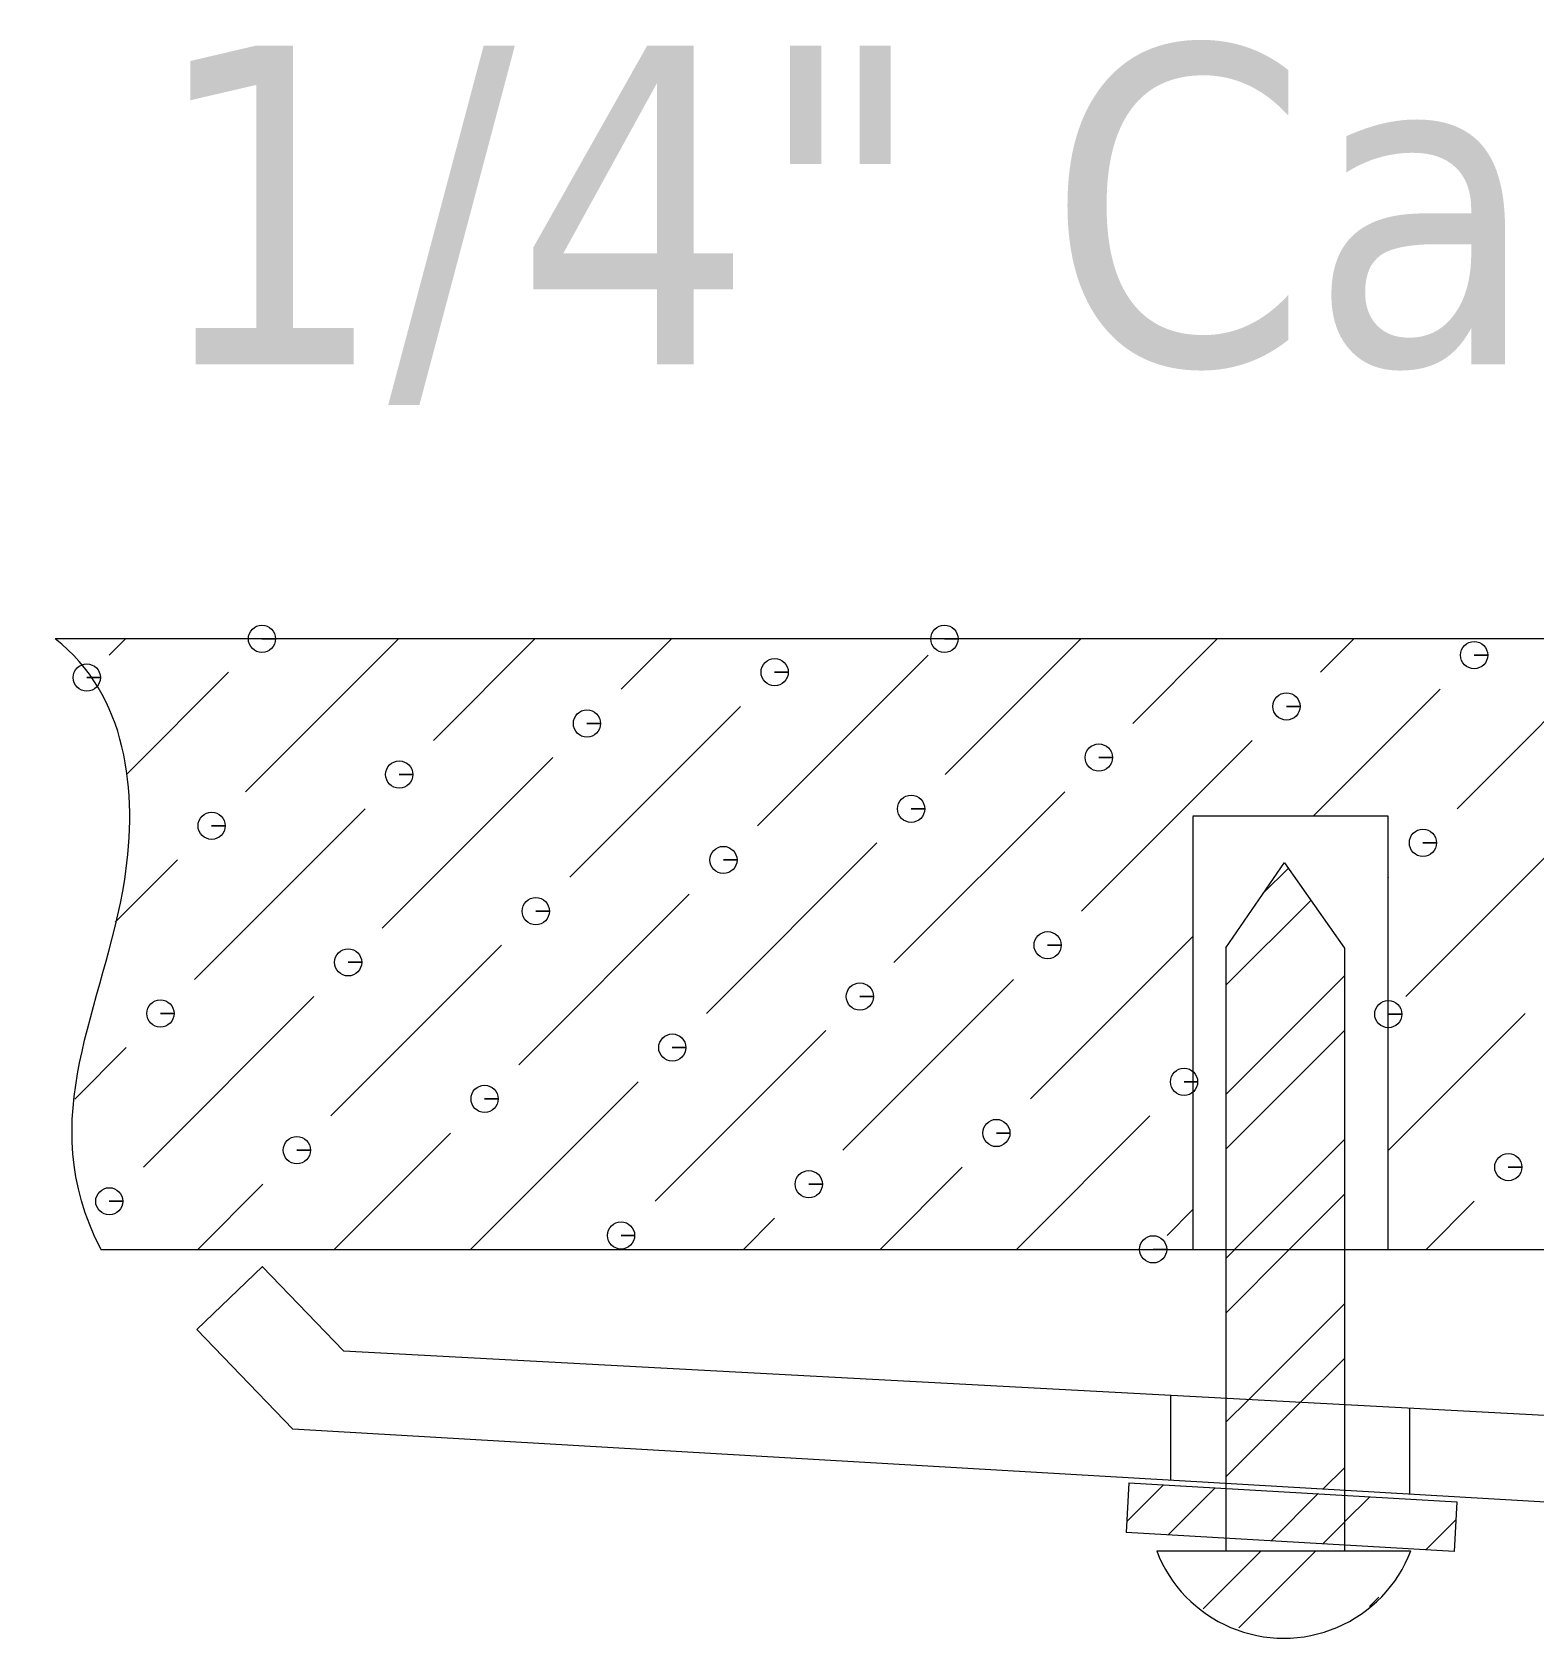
# Model space of a CAD drawing. Header units: millimetres. Extents: x 24811 to 87764, y -117823 to -2257.
# Drawn here: x 86964.93 to 87001.88, y -117321.16 to -117281.57 of the extents above; entities that cross this region are included whole.
import ezdxf

# ---------------------------------------------------------------- set-up
doc = ezdxf.new("R2010")
doc.units = ezdxf.units.MM
doc.layers.add('尺寸標注', color=1, linetype='Continuous', lineweight=30)

# ---------------------------------------------------------------- blocks, each defined once
blk = doc.blocks.new('ggg')
at = {"layer": '尺寸標注', "lineweight": 9}
for points, knots in [([(86903.486, -116260.411), (86903.486, -116260.411), (86903.821, -116260.411), (86903.821, -116260.411), (86903.821, -116260.411), (86903.821, -116260.226), (86903.671, -116260.076), (86903.486, -116260.076), (86903.486, -116260.076), (86903.301, -116260.076), (86903.151, -116260.226), (86903.151, -116260.411), (86903.151, -116260.411), (86903.151, -116260.595), (86903.301, -116260.746), (86903.486, -116260.746), (86903.486, -116260.746), (86903.671, -116260.746), (86903.821, -116260.595), (86903.821, -116260.411), (86903.821, -116260.411), (86903.821, -116260.411), (86903.486, -116260.411), (86903.486, -116260.411)], [0, 0, 0, 0, 0.142857, 0.142857, 0.142857, 0.142857, 0.285714, 0.285714, 0.285714, 0.285714, 0.428571, 0.428571, 0.428571, 0.428571, 0.571429, 0.571429, 0.571429, 0.571429, 0.714286, 0.714286, 0.714286, 0.714286, 1, 1, 1, 1]), ([(86920.276, -116260.411), (86920.276, -116260.411), (86920.611, -116260.411), (86920.611, -116260.411), (86920.611, -116260.411), (86920.611, -116260.226), (86920.461, -116260.075), (86920.276, -116260.075), (86920.276, -116260.075), (86920.092, -116260.075), (86919.941, -116260.226), (86919.941, -116260.411), (86919.941, -116260.411), (86919.941, -116260.595), (86920.092, -116260.745), (86920.276, -116260.745), (86920.276, -116260.745), (86920.461, -116260.745), (86920.611, -116260.595), (86920.611, -116260.411), (86920.611, -116260.411), (86920.611, -116260.411), (86920.276, -116260.411), (86920.276, -116260.411)], [0, 0, 0, 0, 0.142857, 0.142857, 0.142857, 0.142857, 0.285714, 0.285714, 0.285714, 0.285714, 0.428571, 0.428571, 0.428571, 0.428571, 0.571429, 0.571429, 0.571429, 0.571429, 0.714286, 0.714286, 0.714286, 0.714286, 1, 1, 1, 1]), ([(86899.526, -116275.426), (86897.833, -116272.166), (86899.622, -116269.479), (86900.11, -116266.326), (86900.11, -116266.326), (86900.445, -116264.161), (86900.164, -116261.775), (86898.398, -116260.414)], [0, 0, 0, 0, 0.333333, 0.333333, 0.333333, 0.333333, 1, 1, 1, 1]), ([(86933.308, -116260.81), (86933.308, -116260.81), (86933.644, -116260.81), (86933.644, -116260.81), (86933.644, -116260.81), (86933.644, -116260.625), (86933.493, -116260.475), (86933.308, -116260.475), (86933.308, -116260.475), (86933.124, -116260.475), (86932.974, -116260.625), (86932.974, -116260.81), (86932.974, -116260.81), (86932.974, -116260.995), (86933.124, -116261.145), (86933.308, -116261.145), (86933.308, -116261.145), (86933.493, -116261.145), (86933.644, -116260.995), (86933.644, -116260.81), (86933.644, -116260.81), (86933.644, -116260.81), (86933.308, -116260.81), (86933.308, -116260.81)], [0, 0, 0, 0, 0.142857, 0.142857, 0.142857, 0.142857, 0.285714, 0.285714, 0.285714, 0.285714, 0.428571, 0.428571, 0.428571, 0.428571, 0.571429, 0.571429, 0.571429, 0.571429, 0.714286, 0.714286, 0.714286, 0.714286, 1, 1, 1, 1]), ([(86899.176, -116261.364), (86899.176, -116261.364), (86899.511, -116261.364), (86899.511, -116261.364), (86899.511, -116261.364), (86899.511, -116261.179), (86899.36, -116261.029), (86899.176, -116261.029), (86899.176, -116261.029), (86898.991, -116261.029), (86898.841, -116261.179), (86898.841, -116261.364), (86898.841, -116261.364), (86898.841, -116261.548), (86898.991, -116261.699), (86899.176, -116261.699), (86899.176, -116261.699), (86899.36, -116261.699), (86899.511, -116261.548), (86899.511, -116261.364), (86899.511, -116261.364), (86899.511, -116261.364), (86899.176, -116261.364), (86899.176, -116261.364)], [0, 0, 0, 0, 0.142857, 0.142857, 0.142857, 0.142857, 0.285714, 0.285714, 0.285714, 0.285714, 0.428571, 0.428571, 0.428571, 0.428571, 0.571429, 0.571429, 0.571429, 0.571429, 0.714286, 0.714286, 0.714286, 0.714286, 1, 1, 1, 1]), ([(86916.1, -116261.23), (86916.1, -116261.23), (86916.435, -116261.23), (86916.435, -116261.23), (86916.435, -116261.23), (86916.435, -116261.046), (86916.284, -116260.895), (86916.1, -116260.895), (86916.1, -116260.895), (86915.915, -116260.895), (86915.765, -116261.046), (86915.765, -116261.23), (86915.765, -116261.23), (86915.765, -116261.415), (86915.915, -116261.565), (86916.1, -116261.565), (86916.1, -116261.565), (86916.284, -116261.565), (86916.435, -116261.415), (86916.435, -116261.23), (86916.435, -116261.23), (86916.435, -116261.23), (86916.1, -116261.23), (86916.1, -116261.23)], [0, 0, 0, 0, 0.142857, 0.142857, 0.142857, 0.142857, 0.285714, 0.285714, 0.285714, 0.285714, 0.428571, 0.428571, 0.428571, 0.428571, 0.571429, 0.571429, 0.571429, 0.571429, 0.714286, 0.714286, 0.714286, 0.714286, 1, 1, 1, 1]), ([(86928.691, -116262.072), (86928.691, -116262.072), (86929.025, -116262.072), (86929.025, -116262.072), (86929.025, -116262.072), (86929.025, -116261.888), (86928.875, -116261.737), (86928.691, -116261.737), (86928.691, -116261.737), (86928.506, -116261.737), (86928.355, -116261.888), (86928.355, -116262.072), (86928.355, -116262.072), (86928.355, -116262.256), (86928.506, -116262.407), (86928.691, -116262.407), (86928.691, -116262.407), (86928.875, -116262.407), (86929.025, -116262.256), (86929.025, -116262.072), (86929.025, -116262.072), (86929.025, -116262.072), (86928.691, -116262.072), (86928.691, -116262.072)], [0, 0, 0, 0, 0.142857, 0.142857, 0.142857, 0.142857, 0.285714, 0.285714, 0.285714, 0.285714, 0.428571, 0.428571, 0.428571, 0.428571, 0.571429, 0.571429, 0.571429, 0.571429, 0.714286, 0.714286, 0.714286, 0.714286, 1, 1, 1, 1]), ([(86911.481, -116262.492), (86911.481, -116262.492), (86911.817, -116262.492), (86911.817, -116262.492), (86911.817, -116262.492), (86911.817, -116262.308), (86911.666, -116262.157), (86911.481, -116262.157), (86911.481, -116262.157), (86911.297, -116262.157), (86911.147, -116262.308), (86911.147, -116262.492), (86911.147, -116262.492), (86911.147, -116262.677), (86911.297, -116262.828), (86911.481, -116262.828), (86911.481, -116262.828), (86911.666, -116262.828), (86911.817, -116262.677), (86911.817, -116262.492), (86911.817, -116262.492), (86911.817, -116262.492), (86911.481, -116262.492), (86911.481, -116262.492)], [0, 0, 0, 0, 0.142857, 0.142857, 0.142857, 0.142857, 0.285714, 0.285714, 0.285714, 0.285714, 0.428571, 0.428571, 0.428571, 0.428571, 0.571429, 0.571429, 0.571429, 0.571429, 0.714286, 0.714286, 0.714286, 0.714286, 1, 1, 1, 1]), ([(86924.075, -116263.331), (86924.075, -116263.331), (86924.41, -116263.331), (86924.41, -116263.331), (86924.41, -116263.331), (86924.41, -116263.146), (86924.26, -116262.996), (86924.075, -116262.996), (86924.075, -116262.996), (86923.891, -116262.996), (86923.74, -116263.146), (86923.74, -116263.331), (86923.74, -116263.331), (86923.74, -116263.515), (86923.891, -116263.666), (86924.075, -116263.666), (86924.075, -116263.666), (86924.26, -116263.666), (86924.41, -116263.515), (86924.41, -116263.331), (86924.41, -116263.331), (86924.41, -116263.331), (86924.075, -116263.331), (86924.075, -116263.331)], [0, 0, 0, 0, 0.142857, 0.142857, 0.142857, 0.142857, 0.285714, 0.285714, 0.285714, 0.285714, 0.428571, 0.428571, 0.428571, 0.428571, 0.571429, 0.571429, 0.571429, 0.571429, 0.714286, 0.714286, 0.714286, 0.714286, 1, 1, 1, 1]), ([(86906.864, -116263.749), (86906.864, -116263.749), (86907.199, -116263.749), (86907.199, -116263.749), (86907.199, -116263.749), (86907.199, -116263.564), (86907.049, -116263.414), (86906.864, -116263.414), (86906.864, -116263.414), (86906.679, -116263.414), (86906.529, -116263.564), (86906.529, -116263.749), (86906.529, -116263.749), (86906.529, -116263.933), (86906.679, -116264.083), (86906.864, -116264.083), (86906.864, -116264.083), (86907.049, -116264.083), (86907.199, -116263.933), (86907.199, -116263.749), (86907.199, -116263.749), (86907.199, -116263.749), (86906.864, -116263.749), (86906.864, -116263.749)], [0, 0, 0, 0, 0.142857, 0.142857, 0.142857, 0.142857, 0.285714, 0.285714, 0.285714, 0.285714, 0.428571, 0.428571, 0.428571, 0.428571, 0.571429, 0.571429, 0.571429, 0.571429, 0.714286, 0.714286, 0.714286, 0.714286, 1, 1, 1, 1]), ([(86919.457, -116264.59), (86919.457, -116264.59), (86919.791, -116264.59), (86919.791, -116264.59), (86919.791, -116264.59), (86919.791, -116264.405), (86919.641, -116264.255), (86919.457, -116264.255), (86919.457, -116264.255), (86919.272, -116264.255), (86919.122, -116264.405), (86919.122, -116264.59), (86919.122, -116264.59), (86919.122, -116264.774), (86919.272, -116264.924), (86919.457, -116264.924), (86919.457, -116264.924), (86919.641, -116264.924), (86919.791, -116264.774), (86919.791, -116264.59), (86919.791, -116264.59), (86919.791, -116264.59), (86919.457, -116264.59), (86919.457, -116264.59)], [0, 0, 0, 0, 0.142857, 0.142857, 0.142857, 0.142857, 0.285714, 0.285714, 0.285714, 0.285714, 0.428571, 0.428571, 0.428571, 0.428571, 0.571429, 0.571429, 0.571429, 0.571429, 0.714286, 0.714286, 0.714286, 0.714286, 1, 1, 1, 1]), ([(86902.248, -116265.007), (86902.248, -116265.007), (86902.583, -116265.007), (86902.583, -116265.007), (86902.583, -116265.007), (86902.583, -116264.823), (86902.433, -116264.672), (86902.248, -116264.672), (86902.248, -116264.672), (86902.064, -116264.672), (86901.913, -116264.823), (86901.913, -116265.007), (86901.913, -116265.007), (86901.913, -116265.192), (86902.064, -116265.342), (86902.248, -116265.342), (86902.248, -116265.342), (86902.433, -116265.342), (86902.583, -116265.192), (86902.583, -116265.007), (86902.583, -116265.007), (86902.583, -116265.007), (86902.248, -116265.007), (86902.248, -116265.007)], [0, 0, 0, 0, 0.142857, 0.142857, 0.142857, 0.142857, 0.285714, 0.285714, 0.285714, 0.285714, 0.428571, 0.428571, 0.428571, 0.428571, 0.571429, 0.571429, 0.571429, 0.571429, 0.714286, 0.714286, 0.714286, 0.714286, 1, 1, 1, 1]), ([(86932.05, -116265.428), (86932.05, -116265.428), (86932.385, -116265.428), (86932.385, -116265.428), (86932.385, -116265.428), (86932.385, -116265.243), (86932.234, -116265.093), (86932.05, -116265.093), (86932.05, -116265.093), (86931.865, -116265.093), (86931.715, -116265.243), (86931.715, -116265.428), (86931.715, -116265.428), (86931.715, -116265.612), (86931.865, -116265.763), (86932.05, -116265.763), (86932.05, -116265.763), (86932.234, -116265.763), (86932.385, -116265.612), (86932.385, -116265.428), (86932.385, -116265.428), (86932.385, -116265.428), (86932.05, -116265.428), (86932.05, -116265.428)], [0, 0, 0, 0, 0.142857, 0.142857, 0.142857, 0.142857, 0.285714, 0.285714, 0.285714, 0.285714, 0.428571, 0.428571, 0.428571, 0.428571, 0.571429, 0.571429, 0.571429, 0.571429, 0.714286, 0.714286, 0.714286, 0.714286, 1, 1, 1, 1]), ([(86914.838, -116265.849), (86914.838, -116265.849), (86915.174, -116265.849), (86915.174, -116265.849), (86915.174, -116265.849), (86915.174, -116265.664), (86915.023, -116265.514), (86914.838, -116265.514), (86914.838, -116265.514), (86914.654, -116265.514), (86914.504, -116265.664), (86914.504, -116265.849), (86914.504, -116265.849), (86914.504, -116266.033), (86914.654, -116266.183), (86914.838, -116266.183), (86914.838, -116266.183), (86915.023, -116266.183), (86915.174, -116266.033), (86915.174, -116265.849), (86915.174, -116265.849), (86915.174, -116265.849), (86914.838, -116265.849), (86914.838, -116265.849)], [0, 0, 0, 0, 0.142857, 0.142857, 0.142857, 0.142857, 0.285714, 0.285714, 0.285714, 0.285714, 0.428571, 0.428571, 0.428571, 0.428571, 0.571429, 0.571429, 0.571429, 0.571429, 0.714286, 0.714286, 0.714286, 0.714286, 1, 1, 1, 1]), ([(86910.223, -116267.108), (86910.223, -116267.108), (86910.558, -116267.108), (86910.558, -116267.108), (86910.558, -116267.108), (86910.558, -116266.923), (86910.407, -116266.773), (86910.223, -116266.773), (86910.223, -116266.773), (86910.038, -116266.773), (86909.888, -116266.923), (86909.888, -116267.108), (86909.888, -116267.108), (86909.888, -116267.292), (86910.038, -116267.443), (86910.223, -116267.443), (86910.223, -116267.443), (86910.407, -116267.443), (86910.558, -116267.292), (86910.558, -116267.108), (86910.558, -116267.108), (86910.558, -116267.108), (86910.223, -116267.108), (86910.223, -116267.108)], [0, 0, 0, 0, 0.142857, 0.142857, 0.142857, 0.142857, 0.285714, 0.285714, 0.285714, 0.285714, 0.428571, 0.428571, 0.428571, 0.428571, 0.571429, 0.571429, 0.571429, 0.571429, 0.714286, 0.714286, 0.714286, 0.714286, 1, 1, 1, 1]), ([(86922.816, -116267.946), (86922.816, -116267.946), (86923.151, -116267.946), (86923.151, -116267.946), (86923.151, -116267.946), (86923.151, -116267.762), (86923.001, -116267.611), (86922.816, -116267.611), (86922.816, -116267.611), (86922.632, -116267.611), (86922.481, -116267.762), (86922.481, -116267.946), (86922.481, -116267.946), (86922.481, -116268.131), (86922.632, -116268.281), (86922.816, -116268.281), (86922.816, -116268.281), (86923.001, -116268.281), (86923.151, -116268.131), (86923.151, -116267.946), (86923.151, -116267.946), (86923.151, -116267.946), (86922.816, -116267.946), (86922.816, -116267.946)], [0, 0, 0, 0, 0.142857, 0.142857, 0.142857, 0.142857, 0.285714, 0.285714, 0.285714, 0.285714, 0.428571, 0.428571, 0.428571, 0.428571, 0.571429, 0.571429, 0.571429, 0.571429, 0.714286, 0.714286, 0.714286, 0.714286, 1, 1, 1, 1]), ([(86905.605, -116268.366), (86905.605, -116268.366), (86905.94, -116268.366), (86905.94, -116268.366), (86905.94, -116268.366), (86905.94, -116268.182), (86905.79, -116268.032), (86905.605, -116268.032), (86905.605, -116268.032), (86905.421, -116268.032), (86905.27, -116268.182), (86905.27, -116268.366), (86905.27, -116268.366), (86905.27, -116268.551), (86905.421, -116268.702), (86905.605, -116268.702), (86905.605, -116268.702), (86905.79, -116268.702), (86905.94, -116268.551), (86905.94, -116268.366), (86905.94, -116268.366), (86905.94, -116268.366), (86905.605, -116268.366), (86905.605, -116268.366)], [0, 0, 0, 0, 0.142857, 0.142857, 0.142857, 0.142857, 0.285714, 0.285714, 0.285714, 0.285714, 0.428571, 0.428571, 0.428571, 0.428571, 0.571429, 0.571429, 0.571429, 0.571429, 0.714286, 0.714286, 0.714286, 0.714286, 1, 1, 1, 1]), ([(86918.198, -116269.208), (86918.198, -116269.208), (86918.533, -116269.208), (86918.533, -116269.208), (86918.533, -116269.208), (86918.533, -116269.024), (86918.382, -116268.873), (86918.198, -116268.873), (86918.198, -116268.873), (86918.013, -116268.873), (86917.863, -116269.024), (86917.863, -116269.208), (86917.863, -116269.208), (86917.863, -116269.393), (86918.013, -116269.543), (86918.198, -116269.543), (86918.198, -116269.543), (86918.382, -116269.543), (86918.533, -116269.393), (86918.533, -116269.208), (86918.533, -116269.208), (86918.533, -116269.208), (86918.198, -116269.208), (86918.198, -116269.208)], [0, 0, 0, 0, 0.142857, 0.142857, 0.142857, 0.142857, 0.285714, 0.285714, 0.285714, 0.285714, 0.428571, 0.428571, 0.428571, 0.428571, 0.571429, 0.571429, 0.571429, 0.571429, 0.714286, 0.714286, 0.714286, 0.714286, 1, 1, 1, 1]), ([(86900.987, -116269.626), (86900.987, -116269.626), (86901.322, -116269.626), (86901.322, -116269.626), (86901.322, -116269.626), (86901.322, -116269.441), (86901.171, -116269.291), (86900.987, -116269.291), (86900.987, -116269.291), (86900.802, -116269.291), (86900.652, -116269.441), (86900.652, -116269.626), (86900.652, -116269.626), (86900.652, -116269.81), (86900.802, -116269.96), (86900.987, -116269.96), (86900.987, -116269.96), (86901.171, -116269.96), (86901.322, -116269.81), (86901.322, -116269.626), (86901.322, -116269.626), (86901.322, -116269.626), (86900.987, -116269.626), (86900.987, -116269.626)], [0, 0, 0, 0, 0.142857, 0.142857, 0.142857, 0.142857, 0.285714, 0.285714, 0.285714, 0.285714, 0.428571, 0.428571, 0.428571, 0.428571, 0.571429, 0.571429, 0.571429, 0.571429, 0.714286, 0.714286, 0.714286, 0.714286, 1, 1, 1, 1]), ([(86931.198, -116269.64), (86931.198, -116269.64), (86931.533, -116269.64), (86931.533, -116269.64), (86931.533, -116269.64), (86931.533, -116269.455), (86931.382, -116269.304), (86931.198, -116269.304), (86931.198, -116269.304), (86931.013, -116269.304), (86930.863, -116269.455), (86930.863, -116269.64), (86930.863, -116269.64), (86930.863, -116269.824), (86931.013, -116269.974), (86931.198, -116269.974), (86931.198, -116269.974), (86931.382, -116269.974), (86931.533, -116269.824), (86931.533, -116269.64), (86931.533, -116269.64), (86931.533, -116269.64), (86931.198, -116269.64), (86931.198, -116269.64)], [0, 0, 0, 0, 0.142857, 0.142857, 0.142857, 0.142857, 0.285714, 0.285714, 0.285714, 0.285714, 0.428571, 0.428571, 0.428571, 0.428571, 0.571429, 0.571429, 0.571429, 0.571429, 0.714286, 0.714286, 0.714286, 0.714286, 1, 1, 1, 1]), ([(86913.582, -116270.464), (86913.582, -116270.464), (86913.917, -116270.464), (86913.917, -116270.464), (86913.917, -116270.464), (86913.917, -116270.279), (86913.767, -116270.129), (86913.582, -116270.129), (86913.582, -116270.129), (86913.397, -116270.129), (86913.247, -116270.279), (86913.247, -116270.464), (86913.247, -116270.464), (86913.247, -116270.648), (86913.397, -116270.799), (86913.582, -116270.799), (86913.582, -116270.799), (86913.767, -116270.799), (86913.917, -116270.648), (86913.917, -116270.464), (86913.917, -116270.464), (86913.917, -116270.464), (86913.582, -116270.464), (86913.582, -116270.464)], [0, 0, 0, 0, 0.142857, 0.142857, 0.142857, 0.142857, 0.285714, 0.285714, 0.285714, 0.285714, 0.428571, 0.428571, 0.428571, 0.428571, 0.571429, 0.571429, 0.571429, 0.571429, 0.714286, 0.714286, 0.714286, 0.714286, 1, 1, 1, 1]), ([(86926.172, -116271.305), (86926.172, -116271.305), (86926.507, -116271.305), (86926.507, -116271.305), (86926.507, -116271.305), (86926.507, -116271.121), (86926.357, -116270.97), (86926.172, -116270.97), (86926.172, -116270.97), (86925.988, -116270.97), (86925.838, -116271.121), (86925.838, -116271.305), (86925.838, -116271.305), (86925.838, -116271.49), (86925.988, -116271.64), (86926.172, -116271.64), (86926.172, -116271.64), (86926.357, -116271.64), (86926.507, -116271.49), (86926.507, -116271.305), (86926.507, -116271.305), (86926.507, -116271.305), (86926.172, -116271.305), (86926.172, -116271.305)], [0, 0, 0, 0, 0.142857, 0.142857, 0.142857, 0.142857, 0.285714, 0.285714, 0.285714, 0.285714, 0.428571, 0.428571, 0.428571, 0.428571, 0.571429, 0.571429, 0.571429, 0.571429, 0.714286, 0.714286, 0.714286, 0.714286, 1, 1, 1, 1]), ([(86908.964, -116271.726), (86908.964, -116271.726), (86909.298, -116271.726), (86909.298, -116271.726), (86909.298, -116271.726), (86909.298, -116271.541), (86909.148, -116271.391), (86908.964, -116271.391), (86908.964, -116271.391), (86908.779, -116271.391), (86908.629, -116271.541), (86908.629, -116271.726), (86908.629, -116271.726), (86908.629, -116271.91), (86908.779, -116272.061), (86908.964, -116272.061), (86908.964, -116272.061), (86909.148, -116272.061), (86909.298, -116271.91), (86909.298, -116271.726), (86909.298, -116271.726), (86909.298, -116271.726), (86908.964, -116271.726), (86908.964, -116271.726)], [0, 0, 0, 0, 0.142857, 0.142857, 0.142857, 0.142857, 0.285714, 0.285714, 0.285714, 0.285714, 0.428571, 0.428571, 0.428571, 0.428571, 0.571429, 0.571429, 0.571429, 0.571429, 0.714286, 0.714286, 0.714286, 0.714286, 1, 1, 1, 1]), ([(86921.554, -116272.564), (86921.554, -116272.564), (86921.889, -116272.564), (86921.889, -116272.564), (86921.889, -116272.564), (86921.889, -116272.38), (86921.739, -116272.229), (86921.554, -116272.229), (86921.554, -116272.229), (86921.37, -116272.229), (86921.219, -116272.38), (86921.219, -116272.564), (86921.219, -116272.564), (86921.219, -116272.749), (86921.37, -116272.899), (86921.554, -116272.899), (86921.554, -116272.899), (86921.739, -116272.899), (86921.889, -116272.749), (86921.889, -116272.564), (86921.889, -116272.564), (86921.889, -116272.564), (86921.554, -116272.564), (86921.554, -116272.564)], [0, 0, 0, 0, 0.142857, 0.142857, 0.142857, 0.142857, 0.285714, 0.285714, 0.285714, 0.285714, 0.428571, 0.428571, 0.428571, 0.428571, 0.571429, 0.571429, 0.571429, 0.571429, 0.714286, 0.714286, 0.714286, 0.714286, 1, 1, 1, 1]), ([(86904.345, -116272.985), (86904.345, -116272.985), (86904.681, -116272.985), (86904.681, -116272.985), (86904.681, -116272.985), (86904.681, -116272.801), (86904.53, -116272.65), (86904.345, -116272.65), (86904.345, -116272.65), (86904.161, -116272.65), (86904.01, -116272.801), (86904.01, -116272.985), (86904.01, -116272.985), (86904.01, -116273.17), (86904.161, -116273.32), (86904.345, -116273.32), (86904.345, -116273.32), (86904.53, -116273.32), (86904.681, -116273.17), (86904.681, -116272.985), (86904.681, -116272.985), (86904.681, -116272.985), (86904.345, -116272.985), (86904.345, -116272.985)], [0, 0, 0, 0, 0.142857, 0.142857, 0.142857, 0.142857, 0.285714, 0.285714, 0.285714, 0.285714, 0.428571, 0.428571, 0.428571, 0.428571, 0.571429, 0.571429, 0.571429, 0.571429, 0.714286, 0.714286, 0.714286, 0.714286, 1, 1, 1, 1]), ([(86934.15, -116273.402), (86934.15, -116273.402), (86934.485, -116273.402), (86934.485, -116273.402), (86934.485, -116273.402), (86934.485, -116273.218), (86934.335, -116273.068), (86934.15, -116273.068), (86934.15, -116273.068), (86933.966, -116273.068), (86933.815, -116273.218), (86933.815, -116273.402), (86933.815, -116273.402), (86933.815, -116273.587), (86933.966, -116273.737), (86934.15, -116273.737), (86934.15, -116273.737), (86934.335, -116273.737), (86934.485, -116273.587), (86934.485, -116273.402), (86934.485, -116273.402), (86934.485, -116273.402), (86934.15, -116273.402), (86934.15, -116273.402)], [0, 0, 0, 0, 0.142857, 0.142857, 0.142857, 0.142857, 0.285714, 0.285714, 0.285714, 0.285714, 0.428571, 0.428571, 0.428571, 0.428571, 0.571429, 0.571429, 0.571429, 0.571429, 0.714286, 0.714286, 0.714286, 0.714286, 1, 1, 1, 1]), ([(86916.939, -116273.823), (86916.939, -116273.823), (86917.274, -116273.823), (86917.274, -116273.823), (86917.274, -116273.823), (86917.274, -116273.639), (86917.124, -116273.489), (86916.939, -116273.489), (86916.939, -116273.489), (86916.754, -116273.489), (86916.604, -116273.639), (86916.604, -116273.823), (86916.604, -116273.823), (86916.604, -116274.008), (86916.754, -116274.158), (86916.939, -116274.158), (86916.939, -116274.158), (86917.124, -116274.158), (86917.274, -116274.008), (86917.274, -116273.823), (86917.274, -116273.823), (86917.274, -116273.823), (86916.939, -116273.823), (86916.939, -116273.823)], [0, 0, 0, 0, 0.142857, 0.142857, 0.142857, 0.142857, 0.285714, 0.285714, 0.285714, 0.285714, 0.428571, 0.428571, 0.428571, 0.428571, 0.571429, 0.571429, 0.571429, 0.571429, 0.714286, 0.714286, 0.714286, 0.714286, 1, 1, 1, 1]), ([(86899.73, -116274.244), (86899.73, -116274.244), (86900.065, -116274.244), (86900.065, -116274.244), (86900.065, -116274.244), (86900.065, -116274.059), (86899.914, -116273.909), (86899.73, -116273.909), (86899.73, -116273.909), (86899.545, -116273.909), (86899.395, -116274.059), (86899.395, -116274.244), (86899.395, -116274.244), (86899.395, -116274.429), (86899.545, -116274.579), (86899.73, -116274.579), (86899.73, -116274.579), (86899.914, -116274.579), (86900.065, -116274.429), (86900.065, -116274.244), (86900.065, -116274.244), (86900.065, -116274.244), (86899.73, -116274.244), (86899.73, -116274.244)], [0, 0, 0, 0, 0.142857, 0.142857, 0.142857, 0.142857, 0.285714, 0.285714, 0.285714, 0.285714, 0.428571, 0.428571, 0.428571, 0.428571, 0.571429, 0.571429, 0.571429, 0.571429, 0.714286, 0.714286, 0.714286, 0.714286, 1, 1, 1, 1]), ([(86912.321, -116275.082), (86912.321, -116275.082), (86912.655, -116275.082), (86912.655, -116275.082), (86912.655, -116275.082), (86912.655, -116274.898), (86912.505, -116274.747), (86912.321, -116274.747), (86912.321, -116274.747), (86912.136, -116274.747), (86911.986, -116274.898), (86911.986, -116275.082), (86911.986, -116275.082), (86911.986, -116275.267), (86912.136, -116275.417), (86912.321, -116275.417), (86912.321, -116275.417), (86912.505, -116275.417), (86912.655, -116275.267), (86912.655, -116275.082), (86912.655, -116275.082), (86912.655, -116275.082), (86912.321, -116275.082), (86912.321, -116275.082)], [0, 0, 0, 0, 0.142857, 0.142857, 0.142857, 0.142857, 0.285714, 0.285714, 0.285714, 0.285714, 0.428571, 0.428571, 0.428571, 0.428571, 0.571429, 0.571429, 0.571429, 0.571429, 0.714286, 0.714286, 0.714286, 0.714286, 1, 1, 1, 1]), ([(86925.411, -116275.425), (86925.411, -116275.425), (86925.746, -116275.425), (86925.746, -116275.425), (86925.746, -116275.425), (86925.746, -116275.241), (86925.596, -116275.09), (86925.411, -116275.09), (86925.411, -116275.09), (86925.227, -116275.09), (86925.077, -116275.241), (86925.077, -116275.425), (86925.077, -116275.425), (86925.077, -116275.61), (86925.227, -116275.761), (86925.411, -116275.761), (86925.411, -116275.761), (86925.596, -116275.761), (86925.746, -116275.61), (86925.746, -116275.425), (86925.746, -116275.425), (86925.746, -116275.425), (86925.411, -116275.425), (86925.411, -116275.425)], [0, 0, 0, 0, 0.142857, 0.142857, 0.142857, 0.142857, 0.285714, 0.285714, 0.285714, 0.285714, 0.428571, 0.428571, 0.428571, 0.428571, 0.571429, 0.571429, 0.571429, 0.571429, 0.714286, 0.714286, 0.714286, 0.714286, 1, 1, 1, 1]), ([(86925.499, -116282.841), (86925.823, -116283.69), (86926.482, -116284.37), (86927.318, -116284.724), (86927.318, -116284.724), (86928.154, -116285.077), (86929.097, -116285.077), (86929.935, -116284.724), (86929.935, -116284.724), (86930.771, -116284.37), (86931.427, -116283.69), (86931.751, -116282.841)], [0, 0, 0, 0, 0.25, 0.25, 0.25, 0.25, 0.5, 0.5, 0.5, 0.5, 1, 1, 1, 1])]:
    blk.add_open_spline(points, degree=3, knots=knots, dxfattribs=at)
for points in [[(86966.024, -116260.414), (86966.024, -116260.414), (86898.395, -116260.414), (86898.395, -116260.414)], [(86899.73, -116260.81), (86899.73, -116260.81), (86900.129, -116260.412), (86900.129, -116260.412)], [(86903.085, -116264.17), (86903.085, -116264.17), (86906.844, -116260.412), (86906.844, -116260.412)], [(86907.704, -116262.911), (86907.704, -116262.911), (86910.2, -116260.412), (86910.2, -116260.412)], [(86912.32, -116261.652), (86912.32, -116261.652), (86913.56, -116260.412), (86913.56, -116260.412)], [(86920.296, -116263.749), (86920.296, -116263.749), (86923.634, -116260.411), (86923.634, -116260.411)], [(86924.913, -116262.493), (86924.913, -116262.493), (86926.991, -116260.411), (86926.991, -116260.411)], [(86929.531, -116261.231), (86929.531, -116261.231), (86930.351, -116260.411), (86930.351, -116260.411)], [(86932.89, -116264.591), (86932.89, -116264.591), (86937.066, -116260.411), (86937.066, -116260.411)], [(86915.679, -116265.008), (86915.679, -116265.008), (86919.877, -116260.81), (86919.877, -116260.81)], [(86900.158, -116263.741), (86900.158, -116263.741), (86902.666, -116261.231), (86902.666, -116261.231)], [(86929.346, -116264.773), (86929.346, -116264.773), (86932.47, -116261.652), (86932.47, -116261.652)], [(86911.061, -116266.27), (86911.061, -116266.27), (86915.259, -116262.072), (86915.259, -116262.072)], [(86923.653, -116267.108), (86923.653, -116267.108), (86927.851, -116262.911), (86927.851, -116262.911)], [(86906.445, -116267.526), (86906.445, -116267.526), (86910.643, -116263.331), (86910.643, -116263.331)], [(86919.036, -116268.367), (86919.036, -116268.367), (86923.235, -116264.17), (86923.235, -116264.17)], [(86901.826, -116268.788), (86901.826, -116268.788), (86906.024, -116264.591), (86906.024, -116264.591)], [(86931.197, -116264.775), (86931.197, -116264.775), (86926.389, -116264.775), (86926.389, -116264.775)], [(86926.389, -116264.778), (86926.389, -116264.778), (86926.389, -116275.429), (86926.389, -116275.429)], [(86931.197, -116275.426), (86931.197, -116275.426), (86931.197, -116264.775), (86931.197, -116264.775)], [(86931.628, -116269.208), (86931.628, -116269.208), (86935.826, -116265.008), (86935.826, -116265.008)], [(86914.419, -116269.627), (86914.419, -116269.627), (86918.617, -116265.429), (86918.617, -116265.429)], [(86899.877, -116267.379), (86899.877, -116267.379), (86901.406, -116265.849), (86901.406, -116265.849)], [(86927.2, -116268.011), (86927.2, -116268.011), (86928.641, -116265.914), (86928.641, -116265.914)], [(86928.13, -116266.661), (86928.13, -116266.661), (86928.74, -116266.05), (86928.74, -116266.05)], [(86928.644, -116265.916), (86928.644, -116265.916), (86930.123, -116268.014), (86930.123, -116268.014)], [(86931.197, -116266.281), (86931.197, -116266.281), (86931.211, -116266.27), (86931.211, -116266.27)], [(86909.802, -116270.885), (86909.802, -116270.885), (86914, -116266.688), (86914, -116266.688)], [(86927.203, -116268.932), (86927.203, -116268.932), (86929.298, -116266.838), (86929.298, -116266.838)], [(86922.395, -116271.727), (86922.395, -116271.727), (86926.389, -116267.73), (86926.389, -116267.73)], [(86905.184, -116272.144), (86905.184, -116272.144), (86909.383, -116267.947), (86909.383, -116267.947)], [(86927.2, -116268.011), (86927.2, -116268.011), (86927.2, -116282.838), (86927.2, -116282.838)], [(86930.123, -116268.014), (86930.123, -116268.014), (86930.123, -116282.841), (86930.123, -116282.841)], [(86917.776, -116272.986), (86917.776, -116272.986), (86921.974, -116268.788), (86921.974, -116268.788)], [(86927.203, -116271.616), (86927.203, -116271.616), (86930.123, -116268.697), (86930.123, -116268.697)], [(86900.568, -116273.404), (86900.568, -116273.404), (86904.765, -116269.208), (86904.765, -116269.208)], [(86931.197, -116272.997), (86931.197, -116272.997), (86934.567, -116269.627), (86934.567, -116269.627)], [(86913.16, -116274.244), (86913.16, -116274.244), (86917.358, -116270.047), (86917.358, -116270.047)], [(86927.203, -116272.961), (86927.203, -116272.961), (86930.123, -116270.042), (86930.123, -116270.042)], [(86898.88, -116271.732), (86898.88, -116271.732), (86900.147, -116270.465), (86900.147, -116270.465)], [(86908.62, -116275.426), (86908.62, -116275.426), (86912.74, -116271.306), (86912.74, -116271.306)], [(86922.052, -116275.426), (86922.052, -116275.426), (86925.334, -116272.144), (86925.334, -116272.144)], [(86905.261, -116275.426), (86905.261, -116275.426), (86908.122, -116272.565), (86908.122, -116272.565)], [(86927.425, -116275.423), (86927.425, -116275.423), (86930.123, -116272.726), (86930.123, -116272.726)], [(86918.695, -116275.426), (86918.695, -116275.426), (86920.715, -116273.404), (86920.715, -116273.404)], [(86901.905, -116275.426), (86901.905, -116275.426), (86903.506, -116273.824), (86903.506, -116273.824)], [(86928.77, -116275.423), (86928.77, -116275.423), (86930.123, -116274.071), (86930.123, -116274.071)], [(86925.754, -116275.083), (86925.754, -116275.083), (86926.389, -116274.446), (86926.389, -116274.446)], [(86932.127, -116275.426), (86932.127, -116275.426), (86933.308, -116274.244), (86933.308, -116274.244)], [(86915.336, -116275.426), (86915.336, -116275.426), (86916.099, -116274.662), (86916.099, -116274.662)], [(86899.522, -116275.426), (86899.522, -116275.426), (86968.531, -116275.426), (86968.531, -116275.426)], [(86927.203, -116275.648), (86927.203, -116275.648), (86927.428, -116275.423), (86927.428, -116275.423)], [(86927.203, -116276.993), (86927.203, -116276.993), (86928.77, -116275.423), (86928.77, -116275.423)], [(86903.496, -116275.847), (86903.496, -116275.847), (86901.886, -116277.398), (86901.886, -116277.398)], [(86905.491, -116277.92), (86905.491, -116277.92), (86903.494, -116275.844), (86903.494, -116275.844)], [(86927.771, -116279.109), (86927.771, -116279.109), (86930.126, -116276.757), (86930.126, -116276.757)], [(86901.883, -116277.395), (86901.883, -116277.395), (86904.243, -116279.847), (86904.243, -116279.847)], [(86905.491, -116277.92), (86905.491, -116277.92), (86952.646, -116280.446), (86952.646, -116280.446)], [(86929.046, -116279.179), (86929.046, -116279.179), (86930.126, -116278.099), (86930.126, -116278.099)], [(86925.839, -116279.01), (86925.839, -116279.01), (86925.839, -116281.105), (86925.839, -116281.105)], [(86927.203, -116279.677), (86927.203, -116279.677), (86927.771, -116279.109), (86927.771, -116279.109)], [(86927.203, -116281.022), (86927.203, -116281.022), (86929.046, -116279.179), (86929.046, -116279.179)], [(86931.716, -116279.324), (86931.716, -116279.324), (86931.716, -116281.446), (86931.716, -116281.446)], [(86953.647, -116282.723), (86953.647, -116282.723), (86904.243, -116279.847), (86904.243, -116279.847)], [(86929.589, -116281.32), (86929.589, -116281.32), (86930.126, -116280.787), (86930.126, -116280.787)], [(86924.816, -116281.169), (86924.816, -116281.169), (86924.746, -116282.391), (86924.746, -116282.391)], [(86924.763, -116282.117), (86924.763, -116282.117), (86925.665, -116281.214), (86925.665, -116281.214)], [(86924.816, -116281.169), (86924.816, -116281.169), (86932.887, -116281.638), (86932.887, -116281.638)], [(86925.778, -116282.447), (86925.778, -116282.447), (86926.935, -116281.287), (86926.935, -116281.287)], [(86928.318, -116282.592), (86928.318, -116282.592), (86929.474, -116281.434), (86929.474, -116281.434)], [(86930.123, -116282.128), (86930.123, -116282.128), (86930.741, -116281.509), (86930.741, -116281.509)], [(86932.884, -116281.638), (86932.884, -116281.638), (86932.815, -116282.859), (86932.815, -116282.859)], [(86932.124, -116282.814), (86932.124, -116282.814), (86932.861, -116282.077), (86932.861, -116282.077)], [(86932.815, -116282.859), (86932.815, -116282.859), (86924.744, -116282.391), (86924.744, -116282.391)], [(86929.587, -116282.667), (86929.587, -116282.667), (86930.126, -116282.128), (86930.126, -116282.128)], [(86925.499, -116282.841), (86925.499, -116282.841), (86931.751, -116282.841), (86931.751, -116282.841)], [(86926.64, -116284.268), (86926.64, -116284.268), (86928.071, -116282.838), (86928.071, -116282.838)], [(86927.522, -116284.73), (86927.522, -116284.73), (86929.416, -116282.838), (86929.416, -116282.838)], [(86930.731, -116284.207), (86930.731, -116284.207), (86930.961, -116283.976), (86930.961, -116283.976)]]:
    blk.add_open_spline(points, degree=3, dxfattribs=at)
at = {"layer": '尺寸標注', "insert": (86900.709, -116245.821), "char_height": 7.83897, "width": 71.69739, "attachment_point": 1}
blk.add_mtext('{\\fTahoma|b0|i0|c163|p34;1/4" Cacher}', dxfattribs=at)

msp = doc.modelspace()

# ---------------------------------------------------------------- block references
at = {"layer": '尺寸標注', "color": 0}
msp.add_blockref('ggg', (67.102, -1036.079), dxfattribs=at)

doc.saveas('drawing.dxf')
